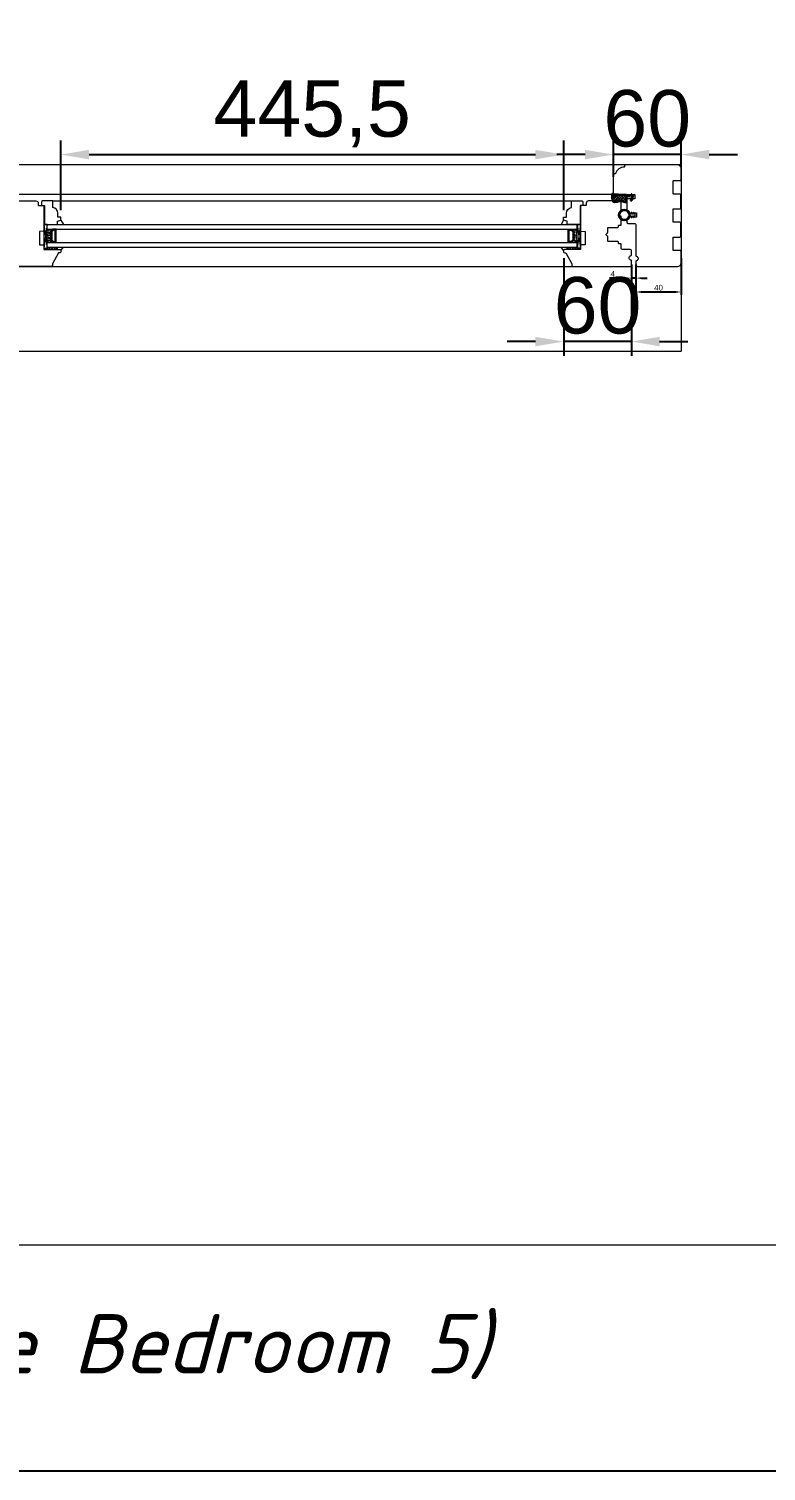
# Model space of a CAD drawing. Header units: millimetres. Extents: x 0 to 182016, y 11 to 3710.
# Drawn here: x 166895 to 167548, y 11 to 1288 of the extents above; entities that cross this region are included whole.
import ezdxf

# ---------------------------------------------------------------- set-up
doc = ezdxf.new("R2010")
doc.units = ezdxf.units.MM
for name, color, linetype, lineweight in [('Matmenys', 10, 'Continuous', 20), ('OTHER', 251, 'Continuous', 13), ('Stakta', 7, 'Continuous', 25), ('Testinės profilio linijos', 7, 'Continuous', 5)]:
    doc.layers.add(name, color=color, linetype=linetype, lineweight=lineweight)
doc.styles.add('ROMANS', font='stylu.ttf', dxfattribs={"oblique": 15})
doc.styles.get("Standard").update_dxf_attribs({"font": 'arial.ttf'})
doc.dimstyles.new('2', dxfattribs={"dimscale": 2, "dimtxt": 2.5, "dimasz": 2.5, "dimexe": 1.25, "dimexo": 0.625, "dimtad": 1, "dimtxsty": 'Standard', "dimcen": 2.5, "dimadec": 0, "dimazin": 0, "dimtfac": 1, "dimtmove": 0, "dimatfit": 3, "dimfxl": 1, "dimarcsym": 0})
doc.dimstyles.new('Padidinti matmenys', dxfattribs={"dimscale": 10, "dimtxt": 5, "dimasz": 2.5, "dimexe": 1.25, "dimexo": 0.625, "dimtad": 1, "dimdec": 1, "dimtxsty": 'Standard', "dimcen": 2.5, "dimadec": 0, "dimazin": 0, "dimtfac": 1, "dimtdec": 1, "dimtmove": 0, "dimatfit": 3, "dimfxl": 1, "dimarcsym": 0})

# ---------------------------------------------------------------- blocks, each defined once
blk = doc.blocks.new('*D1510')
at = {"layer": 'Defpoints', "color": 0, "transparency": 16777216}
for p in [(167473, 1086.4), (167433, 1080.9), (167433, 1055.2)]:
    blk.add_point(p, dxfattribs=at)
at = {"layer": 'Matmenys', "color": 0, "lineweight": -2, "transparency": 16777216}
for p, q in [((167433, 1079.7), (167433, 1052.7)), ((167473, 1085.2), (167473, 1052.7)), ((167468, 1055.2), (167438, 1055.2))]:
    blk.add_line(p, q, dxfattribs=at)
at = {"layer": 'Matmenys', "color": 0, "transparency": 16777216}
for points in [[(167438, 1056.1), (167438, 1054.4), (167433, 1055.2)], [(167468, 1056.1), (167468, 1054.4), (167473, 1055.2)]]:
    blk.add_solid(points, dxfattribs=at)
at = {"layer": 'Matmenys', "color": 0, "lineweight": 5, "transparency": 16777216, "insert": (167453, 1059), "char_height": 5, "attachment_point": 5}
blk.add_mtext('40', dxfattribs=at)
blk = doc.blocks.new('*D1511')
at = {"color": 0, "lineweight": -2, "transparency": 16777216}
for p, q in [((167413, 1157.2), (167413, 1189.4)), ((167473, 1165.7), (167473, 1189.4)), ((167388, 1176.9), (167363, 1176.9)), ((167473, 1176.9), (167413, 1176.9)), ((167498, 1176.9), (167523, 1176.9))]:
    blk.add_line(p, q, dxfattribs=at)
at = {"color": 0, "transparency": 16777216}
for points in [[(167388, 1181.1), (167388, 1172.7), (167413, 1176.9)], [(167498, 1181.1), (167498, 1172.7), (167473, 1176.9)]]:
    blk.add_solid(points, dxfattribs=at)
at = {"layer": 'Defpoints', "color": 0, "transparency": 16777216}
for p in [(167413, 1176.9), (167413, 1150.9), (167473, 1159.4)]:
    blk.add_point(p, dxfattribs=at)
at = {"color": 0, "lineweight": 5, "transparency": 16777216, "insert": (167443, 1208.7), "char_height": 50, "attachment_point": 5}
blk.add_mtext('60', dxfattribs=at)
blk = doc.blocks.new('*D1512')
at = {"color": 0, "lineweight": -2, "transparency": 16777216}
for p, q in [((167369, 1085.2), (167369, 998.8)), ((167429, 1074.9), (167429, 998.8)), ((167344, 1011.3), (167319, 1011.3)), ((167429, 1011.3), (167369, 1011.3)), ((167454, 1011.3), (167479, 1011.3))]:
    blk.add_line(p, q, dxfattribs=at)
at = {"color": 0, "transparency": 16777216}
for points in [[(167344, 1015.5), (167344, 1007.1), (167369, 1011.3)], [(167454, 1015.5), (167454, 1007.1), (167429, 1011.3)]]:
    blk.add_solid(points, dxfattribs=at)
at = {"layer": 'Defpoints', "color": 0, "transparency": 16777216}
for p in [(167369, 1091.4), (167429, 1081.2), (167369, 1011.3)]:
    blk.add_point(p, dxfattribs=at)
at = {"color": 0, "lineweight": 5, "transparency": 16777216, "insert": (167399, 1043.1), "char_height": 50, "attachment_point": 5}
blk.add_mtext('60', dxfattribs=at)
blk = doc.blocks.new('*D1513')
at = {"layer": 'Defpoints', "color": 0, "transparency": 16777216}
for p in [(167429, 1080.9), (167433, 1080.9), (167429, 1067.5)]:
    blk.add_point(p, dxfattribs=at)
at = {"layer": 'Matmenys', "color": 0, "lineweight": -2, "transparency": 16777216}
for p, q in [((167429, 1079.7), (167429, 1065)), ((167433, 1079.7), (167433, 1065)), ((167424, 1067.5), (167409.6, 1067.5)), ((167433, 1067.5), (167429, 1067.5)), ((167438, 1067.5), (167443, 1067.5))]:
    blk.add_line(p, q, dxfattribs=at)
at = {"layer": 'Matmenys', "color": 0, "transparency": 16777216}
for points in [[(167424, 1068.3), (167424, 1066.7), (167429, 1067.5)], [(167438, 1068.3), (167438, 1066.7), (167433, 1067.5)]]:
    blk.add_solid(points, dxfattribs=at)
at = {"layer": 'Matmenys', "color": 0, "lineweight": 5, "transparency": 16777216, "insert": (167412.5, 1071.3), "char_height": 5, "attachment_point": 5}
blk.add_mtext('4', dxfattribs=at)
blk = doc.blocks.new('*D1541')
at = {"color": 0, "lineweight": -2, "transparency": 16777216}
for p, q in [((166923.5, 1127.7), (166923.5, 1189.4)), ((167369, 1127.7), (167369, 1189.4)), ((166948.5, 1176.9), (167344, 1176.9))]:
    blk.add_line(p, q, dxfattribs=at)
at = {"color": 0, "transparency": 16777216}
for points in [[(166948.5, 1181.1), (166948.5, 1172.7), (166923.5, 1176.9)], [(167344, 1181.1), (167344, 1172.7), (167369, 1176.9)]]:
    blk.add_solid(points, dxfattribs=at)
at = {"layer": 'Defpoints', "color": 0, "transparency": 16777216}
for p in [(167369, 1176.9), (166923.5, 1121.4), (167369, 1121.4)]:
    blk.add_point(p, dxfattribs=at)
at = {"color": 0, "lineweight": 5, "transparency": 16777216, "insert": (167146.2, 1213.1), "char_height": 50, "attachment_point": 5}
blk.add_mtext('445,5', dxfattribs=at)

msp = doc.modelspace()

# ---------------------------------------------------------------- hatches: boundary and pattern name
at = {"lineweight": 0}
h = msp.add_hatch(dxfattribs=at)
h.set_pattern_fill('HEX', color=256, scale=0.25, angle=90, style=0)
h.set_pattern_definition([(90, (148564.1957, -11808.5064), (1.374815, -4e-16), [0.79375, -1.5875]), (330, (148564.1957, -11808.5064), (-0.6874075, -1.190624716), [0.79375, -1.5875]), (30, (148564.1957, -11807.7127), (0.6874075, -1.190624716), [0.79375, -1.5875])])
h.paths.add_polyline_path([(166911.4667479, 1098.9018433), (166916.4667479, 1098.9018433), (166914.4667479, 1100.9018433), (166914.4667479, 1108.9018433), (166916.4667479, 1110.9018433), (166911.4667479, 1110.9025523)])
h = msp.add_hatch(dxfattribs=at)
h.set_pattern_fill('JIS_WOOD', color=256, angle=90, style=0)
h.set_pattern_definition([(45, (148564.1957, -11808.50645), (0.5, -0.5), [])])
h.paths.add_polyline_path([(166914.4667479, 1108.9018433), (166914.4667479, 1100.9018433), (166916.4667479, 1098.9018433), (166919.4667479, 1098.9018433), (166919.4844813, 1110.9384258), (166916.4667479, 1110.9018433)])
h.paths.add_polyline_path([(166915.4667479, 1101.3160568), (166915.4667479, 1108.4876297), (166916.8809614, 1109.9018433), (166918.4667479, 1109.9018433), (166918.4667479, 1099.9018433), (166916.8809614, 1099.9018433)], flags=16)
h = msp.add_hatch(dxfattribs=at)
h.set_pattern_fill('JIS_WOOD', color=256, angle=90, style=0)
h.set_pattern_definition([(45, (148630.1929, -11808.50645), (0.5, -0.5), [])])
h.paths.add_polyline_path([(167377.963978, 1108.9018433), (167377.963978, 1100.9018433), (167375.963978, 1098.9018433), (167372.963978, 1098.9018433), (167372.9462445, 1110.9384258), (167375.963978, 1110.9018433)])
h.paths.add_polyline_path([(167376.963978, 1101.3160568), (167376.963978, 1108.4876297), (167375.5497644, 1109.9018433), (167373.963978, 1109.9018433), (167373.963978, 1099.9018433), (167375.5497644, 1099.9018433)], flags=16)
h = msp.add_hatch(dxfattribs=at)
h.set_pattern_fill('HEX', color=256, scale=0.25, angle=90, style=0)
h.set_pattern_definition([(90, (148630.1929, -11808.5064), (1.374815, -4e-16), [0.79375, -1.5875]), (330, (148630.1929, -11808.5064), (-0.6874075, -1.190624716), [0.79375, -1.5875]), (30, (148630.1929, -11807.7127), (0.6874075, -1.190624716), [0.79375, -1.5875])])
h.paths.add_polyline_path([(167380.963978, 1098.9018433), (167375.963978, 1098.9018433), (167377.963978, 1100.9018433), (167377.963978, 1108.9018433), (167375.963978, 1110.9018433), (167380.963978, 1110.9025523)])
at = {"lineweight": 0, "ltscale": 0.5}
h = msp.add_hatch(dxfattribs=at)
h.set_pattern_fill('ANSI37', color=256, scale=0.5, angle=90, style=0)
h.set_pattern_definition([(135, (166907.9667, 1092.9026), (-1.12253, -1.12253), []), (225, (166907.9667, 1092.9026), (1.12253, -1.12253), [])])
h.paths.add_polyline_path([(166920.4667479, 1094.9025523), (166911.4667479, 1094.9025523), (166911.4667479, 1092.9025523), (166920.4667479, 1092.9025523)])
h = msp.add_hatch(dxfattribs=at)
h.set_pattern_fill('ANSI37', color=256, scale=0.5, angle=90, style=0)
h.set_pattern_definition([(135, (166973.9639, 1092.9026), (-1.122532, -1.122532), []), (225, (166973.9639, 1092.9026), (1.122532, -1.122532), [])])
h.paths.add_polyline_path([(167371.963978, 1094.9025523), (167380.963978, 1094.9025523), (167380.963978, 1092.9025523), (167371.963978, 1092.9025523)])
at = {"layer": 'Matmenys'}
h = msp.add_hatch(dxfattribs=at)
h.set_pattern_fill('ANSI37', color=252, scale=0.5, angle=-93.5893456117, style=0)
h.set_pattern_definition([(311.4106544, (163847.9268, -271052.284), (1.190606082, 1.0500540025), []), (41.4106544, (163847.9268, -271052.284), (-1.0500540025, 1.190606082), [])])
edge = h.paths.add_edge_path()
edge.add_arc((167414.8781298, 1141.0222821), 0.1, 86.4106543883, 176.4106543883)
edge.add_line((167414.778326, 1141.0285426), (167414.6812428, 1139.4808569))
edge.add_arc((167414.4317332, 1139.4965081), 0.25, 176.4106543883, 356.4106543883, ccw=False)
edge.add_line((167414.1822236, 1139.5121594), (167414.3106092, 1141.5588643))
edge.add_arc((167414.4104131, 1141.5526038), 0.1, 86.410654381, 176.4106543883, ccw=False)
edge.add_line((167414.4166736, 1141.6524076), (167414.4214185, 1141.7280506))
edge.add_line((167414.4214185, 1141.7280506), (167412.4396176, 1141.852365))
edge.add_spline(control_points=[(167412.4396176, 1141.852365), (167412.3604591, 1141.8405627), (167412.2904675, 1141.8293871), (167412.2067167, 1141.8075932), (167412.1831523, 1141.7982074), (167412.1592693, 1141.7855125), (167412.1512097, 1141.7792633), (167412.1267219, 1141.7536744), (167412.107829, 1141.7244374), (167412.0741257, 1141.6201177), (167412.0610037, 1141.5471854), (167412.0413016, 1141.2942024), (167412.0517999, 1141.0803683), (167412.0711281, 1140.6378898), (167412.0756034, 1140.418561), (167412.0766796, 1139.9986701), (167412.0736476, 1139.7955839), (167412.0609372, 1139.2053766), (167412.0477607, 1138.8373265), (167412.0480224, 1138.0841451), (167412.0665188, 1137.7073952), (167412.1697051, 1137.1142907), (167412.2295991, 1136.8867198), (167412.3826348, 1136.4896186), (167412.4653842, 1136.3178309), (167412.6693843, 1135.9766632), (167412.7894991, 1135.8104605), (167413.0569442, 1135.5193008), (167413.2046179, 1135.3957208), (167413.4858024, 1135.236002), (167413.6210987, 1135.1884481), (167413.9223975, 1135.1288431), (167414.0859975, 1135.1181398), (167414.6705943, 1135.1318837), (167415.1345099, 1135.2266379), (167416.027006, 1135.3983802), (167416.4540863, 1135.4820748), (167417.5324349, 1135.6932611), (167418.1904855, 1135.8269952), (167419.1835874, 1135.9519212), (167419.4871885, 1135.982415), (167420.1092321, 1136.0067505), (167420.4251362, 1135.9992097), (167420.9743444, 1135.9143254), (167421.2104278, 1135.8529867), (167421.6110792, 1135.6805264), (167421.7697118, 1135.5856779), (167422.0683706, 1135.4014096), (167422.2098278, 1135.3115521), (167422.5116107, 1135.155469), (167422.6766634, 1135.0854988), (167423.0417851, 1134.9657676), (167423.2427352, 1134.9227651), (167423.5821518, 1134.8988664), (167423.7241373, 1134.9120722), (167423.919358, 1134.9721114), (167423.9846858, 1135.0088516), (167424.1114092, 1135.1174007), (167424.170587, 1135.1894669), (167424.3276646, 1135.4535545), (167424.4091642, 1135.6946628), (167424.5257815, 1136.2450737), (167424.562313, 1136.5532688), (167424.6155845, 1137.1494867), (167424.634807, 1137.4370376), (167424.6781664, 1137.9675275), (167424.7003026, 1138.215786), (167424.7365169, 1138.6205883), (167424.7506034, 1138.7779916), (167424.7787255, 1139.101924), (167424.7937615, 1139.2802412), (167424.8620465, 1139.5831083), (167424.8976816, 1139.7009303), (167424.9932783, 1139.9134091), (167425.0464252, 1140.0073238), (167425.165066, 1140.1525176), (167425.2206882, 1140.2075357), (167425.3444554, 1140.2966277), (167425.4080825, 1140.3295071), (167425.5269465, 1140.3776753), (167425.5840236, 1140.3945565), (167425.6846039, 1140.4205004), (167425.7289995, 1140.430218), (167425.7699958, 1140.4392539)], knot_values=[0, 0, 0, 0, 0.2245066002, 0.2245066002, 0.377043448, 0.377043448, 0.5295802957, 0.5295802957, 0.8082977366, 0.8082977366, 1.0870151774, 1.0870151774, 1.6244414062, 1.6244414062, 2.161867635, 2.161867635, 2.6992938638, 2.6992938638, 3.7741463214, 3.7741463214, 5.0334406395, 5.0334406395, 5.8656302806, 5.8656302806, 6.5060139406, 6.5060139406, 7.1463976006, 7.1463976006, 7.7996240151, 7.7996240151, 8.3563201169, 8.3563201169, 8.9130162187, 8.9130162187, 10.239934143, 10.239934143, 11.5668520673, 11.5668520673, 13.5970761059, 13.5970761059, 14.4582175179, 14.4582175179, 15.3193589298, 15.3193589298, 15.9856015553, 15.9856015553, 16.5061017172, 16.5061017172, 17.0266018791, 17.0266018791, 17.547102041, 17.547102041, 18.1672448488, 18.1672448488, 18.7176261004, 18.7176261004, 19.1465766047, 19.1465766047, 19.5755271091, 19.5755271091, 20.3898249977, 20.3898249977, 21.2041228863, 21.2041228863, 21.9655448497, 21.9655448497, 22.7269668131, 22.7269668131, 23.2229068178, 23.2229068178, 23.7188468224, 23.7188468224, 24.0184411081, 24.0184411081, 24.2549295987, 24.2549295987, 24.4119994701, 24.4119994701, 24.5501072405, 24.5501072405, 24.6882150108, 24.6882150108, 24.8099116426, 24.8099116426, 24.8099116426, 24.8099116426], degree=3, periodic=0)
edge.add_line((167425.7699958, 1140.4392539), (167414.8843903, 1141.122086))

# ---------------------------------------------------------------- linework, layer by layer
at = {"lineweight": 5}
for p, q in [((167472.9639783, 1167.9025523), (167469.9639783, 1167.9025523)), ((167472.9639783, 1167.9025523), (167472.9639783, 1002.9025523)), ((165017.9750571, 1002.9025523), (167472.9639783, 1002.9025523))]:
    msp.add_line(p, q, dxfattribs=at)
at = {"color": 1}
for p, q in [((167412.3953774, 1142.1490851), (167427.7201928, 1141.1877904)), ((167412.4396176, 1141.852365), (167427.6745623, 1140.8967077)), ((167425.8345686, 1140.1462858), (167427.5950199, 1140.0358562))]:
    msp.add_line(p, q, dxfattribs=at)
for p, q in [((167414.3106092, 1141.5588643), (167414.1822236, 1139.5121594)), ((167414.4166736, 1141.6524076), (167414.4214185, 1141.7280506)), ((167429.6749375, 1140.6952876), (167414.4166736, 1141.6524076)), ((167414.778326, 1141.0285426), (167414.6812428, 1139.4808569)), ((167429.7181554, 1140.1915939), (167414.8843903, 1141.122086)), ((167428.9932845, 1139.2534581), (167428.2648193, 1136.0334516)), ((167429.3718649, 1141.7161322), (167428.6242242, 1141.7630302)), ((167428.6242242, 1141.7630302), (167429.6749375, 1140.6952876)), ((167429.4809605, 1139.1431307), (167428.9932845, 1139.2534581)), ((167430.2236178, 1140.1598872), (167429.2401713, 1135.8127968)), ((167429.3718649, 1141.7161322), (167430.4022062, 1140.6496675)), ((167429.7181554, 1140.1915939), (167429.4809605, 1139.1431307)), ((167430.3709037, 1140.1506483), (167430.2236178, 1140.1598872)), ((167430.4022062, 1140.6496675), (167430.3709037, 1140.1506483)), ((167429.2401713, 1135.8127968), (167428.2648193, 1136.0334516))]:
    msp.add_line(p, q)
at = {"lineweight": 9}
for p, q in [((166916.4667479, 1135.9025523), (167375.963978, 1135.9025523)), ((166911.466833, 1114.9025523), (167380.9638929, 1114.9025523)), ((166911.466833, 1110.9025523), (167380.9638929, 1110.9025523)), ((166911.466833, 1098.9025523), (167380.9638929, 1098.9025523)), ((166911.466833, 1094.9025523), (167380.9638929, 1094.9025523))]:
    msp.add_line(p, q, dxfattribs=at)
at = {"lineweight": 0}
for p, q in [((166911.4667479, 1114.9018433), (166908.4667479, 1093.9018433)), ((166908.4667479, 1114.9018433), (166911.4667479, 1093.9018433)), ((166923.4667479, 1118.9025523), (166925.753413, 1114.9025523)), ((167368.963978, 1118.9025523), (167366.6773129, 1114.9025523)), ((167380.963978, 1114.9018433), (167383.963978, 1093.9018433)), ((167383.963978, 1114.9018433), (167380.963978, 1093.9018433)), ((166920.4667479, 1092.9025523), (166920.4667479, 1094.9025523)), ((166923.4667479, 1091.9025523), (166925.753413, 1094.9025523)), ((167368.963978, 1091.9025523), (167366.6773129, 1094.9025523)), ((167371.963978, 1092.9025523), (167371.963978, 1094.9025523)), ((167380.963978, 1092.9025523), (167380.963978, 1095.9025523)), ((168785.2001476, 210.9357406), (165084.7398632, 210.9357406))]:
    msp.add_line(p, q, dxfattribs=at)
msp.add_lwpolyline([(168785.2001476, 3710.4502728), (168785.2001476, 10.9108603), (163285.8848047, 10.9108603), (163285.8848047, 3710.4502728)], close=True)
for points in [[(166916.4667479, 1129.9025523), (166916.4667479, 1135.9025523), (166907.4667479, 1135.9025523, 0.4142135624), (166906.4667479, 1134.9025523), (166906.4667479, 1131.9025523), (166908.9667479, 1131.9025523), (166908.9667479, 1114.9025523), (166920.4667479, 1114.9025523), (166920.4667479, 1117.9025523), (166923.4667479, 1118.9025523), (166923.4667479, 1121.4025523), (166920.9667479, 1121.4025523), (166920.9667479, 1124.9276151, 0.3851703882), (166916.4667479, 1129.9025523)], [(167375.963978, 1129.9025523), (167375.963978, 1135.9025523), (167384.963978, 1135.9025523, -0.4142135624), (167385.963978, 1134.9025523), (167385.963978, 1131.9025523), (167383.463978, 1131.9025523), (167383.463978, 1114.9025523), (167371.963978, 1114.9025523), (167371.963978, 1117.9025523), (167368.963978, 1118.9025523), (167368.963978, 1121.4025523), (167371.463978, 1121.4025523), (167371.463978, 1124.9276151, -0.3851703882), (167375.963978, 1129.9025523)]]:
    msp.add_lwpolyline(points, format="xyb", dxfattribs=at)
for points in [[(166908.4667479, 1114.9018433), (166908.4667479, 1093.9018433), (166911.4667479, 1093.9018433), (166911.4667479, 1114.9018433)], [(167383.963978, 1114.9018433), (167383.963978, 1093.9018433), (167380.963978, 1093.9018433), (167380.963978, 1114.9018433)], [(166914.4667479, 1108.9018433), (166914.4667479, 1100.9018433), (166916.4667479, 1098.9018433), (166919.4667479, 1098.9018433), (166919.4667479, 1110.9018433), (166916.4667479, 1110.9018433)], [(166915.4667479, 1108.4876297), (166915.4667479, 1101.3160568), (166916.8809614, 1099.9018433), (166918.4667479, 1099.9018433), (166918.4667479, 1109.9018433), (166916.8809614, 1109.9018433)], [(167377.963978, 1108.9018433), (167377.963978, 1100.9018433), (167375.963978, 1098.9018433), (167372.963978, 1098.9018433), (167372.963978, 1110.9018433), (167375.963978, 1110.9018433)], [(167376.963978, 1108.4876297), (167376.963978, 1101.3160568), (167375.5497644, 1099.9018433), (167373.963978, 1099.9018433), (167373.963978, 1109.9018433), (167375.5497644, 1109.9018433)]]:
    msp.add_lwpolyline(points, close=True, dxfattribs=at)
at = {"color": 18, "linetype": 'ByBlock', "true_color": 0x000000}
for radius in [4.85, 4.25]:
    msp.add_circle((167422.6369675, 1123.4014868), radius, dxfattribs=at)
for centre, radius, start, end in [((167414.4317332, 1139.4965081), 0.25, 176.4106543908, 356.4106543908), ((167414.4104131, 1141.5526038), 0.1, 86.4106543875, 176.4106543908), ((167414.8781298, 1141.0222821), 0.1, 86.4106543875, 176.4106543908)]:
    msp.add_arc(centre, radius, start, end)
at = {"color": 1}
msp.add_spline([(167412.3953774, 1142.1490851), (167412.033877, 1142.0585883), (167411.7643361, 1140.7847298), (167412.2527255, 1136.0923569), (167413.2959232, 1135.0023506), (167415.4593951, 1134.9837342), (167417.1574349, 1135.3141081), (167419.3228758, 1135.6610244), (167421.3595975, 1135.4615957), (167422.1878422, 1134.9854267), (167424.0423824, 1134.7051633), (167424.9348283, 1137.4173419), (167425.0619958, 1138.8962175), (167425.1799672, 1139.5834854), (167425.4821728, 1140.0253707), (167425.8345686, 1140.1462858)], degree=3, dxfattribs=at)
msp.add_open_spline([(167412.4396176, 1141.852365), (167412.3604591, 1141.8405627), (167412.2904675, 1141.8293871), (167412.2067167, 1141.8075932), (167412.1831523, 1141.7982074), (167412.1592693, 1141.7855125), (167412.1512097, 1141.7792633), (167412.1267219, 1141.7536744), (167412.107829, 1141.7244374), (167412.0741257, 1141.6201177), (167412.0610037, 1141.5471854), (167412.0413016, 1141.2942024), (167412.0517999, 1141.0803683), (167412.0711281, 1140.6378898), (167412.0756034, 1140.418561), (167412.0766796, 1139.9986701), (167412.0736476, 1139.7955839), (167412.0609372, 1139.2053766), (167412.0477607, 1138.8373265), (167412.0480224, 1138.0841451), (167412.0665188, 1137.7073952), (167412.1697051, 1137.1142907), (167412.2295991, 1136.8867198), (167412.3826348, 1136.4896186), (167412.4653842, 1136.3178309), (167412.6693843, 1135.9766632), (167412.7894991, 1135.8104605), (167413.0569442, 1135.5193008), (167413.2046179, 1135.3957208), (167413.4858024, 1135.236002), (167413.6210987, 1135.1884481), (167413.9223975, 1135.1288431), (167414.0859975, 1135.1181398), (167414.6705943, 1135.1318837), (167415.1345099, 1135.2266379), (167416.027006, 1135.3983802), (167416.4540863, 1135.4820748), (167417.5324349, 1135.6932611), (167418.1904855, 1135.8269952), (167419.1835874, 1135.9519212), (167419.4871885, 1135.982415), (167420.1092321, 1136.0067505), (167420.4251362, 1135.9992097), (167420.9743444, 1135.9143254), (167421.2104278, 1135.8529867), (167421.6110792, 1135.6805264), (167421.7697118, 1135.5856779), (167422.0683706, 1135.4014096), (167422.2098278, 1135.3115521), (167422.5116107, 1135.155469), (167422.6766634, 1135.0854988), (167423.0417851, 1134.9657676), (167423.2427352, 1134.9227651), (167423.5821518, 1134.8988664), (167423.7241373, 1134.9120722), (167423.919358, 1134.9721114), (167423.9846858, 1135.0088516), (167424.1114092, 1135.1174007), (167424.170587, 1135.1894669), (167424.3276646, 1135.4535545), (167424.4091642, 1135.6946628), (167424.5257815, 1136.2450737), (167424.562313, 1136.5532688), (167424.6155845, 1137.1494867), (167424.634807, 1137.4370376), (167424.6781664, 1137.9675275), (167424.7003026, 1138.215786), (167424.7365169, 1138.6205883), (167424.7506034, 1138.7779916), (167424.7787255, 1139.101924), (167424.7937615, 1139.2802412), (167424.8620465, 1139.5831083), (167424.8976816, 1139.7009303), (167424.9932783, 1139.9134091), (167425.0464252, 1140.0073238), (167425.165066, 1140.1525176), (167425.2206882, 1140.2075357), (167425.3444554, 1140.2966277), (167425.4080825, 1140.3295071), (167425.5269465, 1140.3776753), (167425.5840236, 1140.3945565), (167425.6846039, 1140.4205004), (167425.7289995, 1140.430218), (167425.7699958, 1140.4392539)], degree=3, knots=[0, 0, 0, 0, 0.2245066002, 0.2245066002, 0.377043448, 0.377043448, 0.5295802957, 0.5295802957, 0.8082977366, 0.8082977366, 1.0870151774, 1.0870151774, 1.6244414062, 1.6244414062, 2.161867635, 2.161867635, 2.6992938638, 2.6992938638, 3.7741463214, 3.7741463214, 5.0334406395, 5.0334406395, 5.8656302806, 5.8656302806, 6.5060139406, 6.5060139406, 7.1463976006, 7.1463976006, 7.7996240151, 7.7996240151, 8.3563201169, 8.3563201169, 8.9130162187, 8.9130162187, 10.239934143, 10.239934143, 11.5668520673, 11.5668520673, 13.5970761059, 13.5970761059, 14.4582175179, 14.4582175179, 15.3193589298, 15.3193589298, 15.9856015553, 15.9856015553, 16.5061017172, 16.5061017172, 17.0266018791, 17.0266018791, 17.547102041, 17.547102041, 18.1672448488, 18.1672448488, 18.7176261004, 18.7176261004, 19.1465766047, 19.1465766047, 19.5755271091, 19.5755271091, 20.3898249977, 20.3898249977, 21.2041228863, 21.2041228863, 21.9655448497, 21.9655448497, 22.7269668131, 22.7269668131, 23.2229068178, 23.2229068178, 23.7188468224, 23.7188468224, 24.0184411081, 24.0184411081, 24.2549295987, 24.2549295987, 24.4119994701, 24.4119994701, 24.5501072405, 24.5501072405, 24.6882150108, 24.6882150108, 24.8099116426, 24.8099116426, 24.8099116426, 24.8099116426], dxfattribs=at)
at = {"layer": 'OTHER'}
msp.add_lwpolyline([(167427.4401773, 1122.7914606), (167428.8560861, 1122.7914606), (167428.8560861, 1121.1461792), (167429.3817683, 1121.1461792), (167430.1251093, 1122.7914606), (167430.9177289, 1122.7914606), (167430.9177289, 1121.1461792), (167431.1366197, 1121.1461792), (167432.639501, 1123.4014868), (167431.1366197, 1125.6567943), (167430.9177289, 1125.6567943), (167430.9177289, 1124.0115129), (167430.1251093, 1124.0115129), (167429.3817683, 1125.6567943), (167428.8560861, 1125.6567943), (167428.8560861, 1124.0115129), (167427.4401773, 1124.0115129)], dxfattribs=at)
at = {"layer": 'Stakta', "color": 18, "lineweight": 5, "true_color": 0x000000}
for points in [[(167424.963978, 1128.2058938, 0.2720281141), (167425.2205915, 1127.7691296, -0.164173551), (167427.3693027, 1125.4014868), (167433.463978, 1125.4014868), (167433.463978, 1121.4014868), (167427.3693027, 1121.4014868, -0.164173551), (167425.2205915, 1119.033844, 0.2720281141), (167424.963978, 1118.5970797), (167424.963978, 1116.9636785, 0.4116598905), (167425.9552514, 1115.9637165), (167431.9727045, 1115.911203, -0.4116598905), (167432.963978, 1114.9112411), (167432.963978, 1087.3520421, 0.3563939587), (167433.363978, 1086.8621441, -0.8164965809), (167433.363978, 1082.9429605, 0.3563939587), (167432.963978, 1082.4530626), (167432.963978, 1079.4025523, 0.4142135624), (167434.463978, 1077.9025523), (167469.9639783, 1077.9025523, 0.4142135624), (167472.9639783, 1080.9025523), (167472.9639783, 1090.9025523, 0.4142135624), (167471.9639783, 1091.9025523), (167466.4639783, 1091.9025523, -0.4142135624), (167465.9639783, 1092.4025523), (167465.9639783, 1103.4025523, -0.4142135624), (167466.4639783, 1103.9025523), (167471.7639783, 1103.9025523, 0.4142135624), (167472.7639783, 1104.9025523), (167472.7639783, 1115.9025523, 0.4142135624), (167471.7639783, 1116.9025523), (167466.4639783, 1116.9025523, -0.4142135624), (167465.9639783, 1117.4025523), (167465.9639783, 1128.4025523, -0.4142135624), (167466.4639783, 1128.9025523), (167471.7639783, 1128.9025523, 0.4142135624), (167472.7639783, 1129.9025523), (167472.7639783, 1140.9025523, 0.4142135624), (167471.7639783, 1141.9025523), (167466.4639783, 1141.9025523, -0.4142135624), (167465.9639783, 1142.4025523), (167465.9639783, 1153.4025523, -0.4142135624), (167466.4639783, 1153.9025523), (167471.9639783, 1153.9025523, 0.4142135624), (167472.9639783, 1154.9025523), (167472.9639783, 1164.9025523, 0.4142135624), (167469.9639783, 1167.9025523), (167423.963978, 1167.9025523, 0.4142135624), (167422.963978, 1166.9025523), (167422.963978, 1166.1932256, -0.4001549105), (167422.6784434, 1165.8935746, 0.3090857966), (167415.0291327, 1160.1052913, -0.3199404334), (167414.7473096, 1159.9006615), (167413.9552514, 1159.8937493, 0.4116598905), (167412.963978, 1158.8937874), (167412.963978, 1142.9985859, 0.4116598905), (167413.9552514, 1141.998624), (167423.9727045, 1141.911203, -0.2023892741), (167424.6865351, 1141.6025523), (167431.963978, 1141.6025523), (167431.963978, 1137.6025523), (167424.963978, 1137.6025523)], [(167417.463978, 1098.2922589), (167417.463978, 1099.3453806, 0.4091108014), (167416.9727042, 1099.8453044), (167408.2587422, 1099.9974072, -0.4091108014), (167407.963978, 1100.2973615), (167407.963978, 1104.3211815, 0.1989123674), (167407.8175314, 1104.6747348), (167406.5518459, 1105.9404203, -0.4142135624), (167406.5518459, 1106.3646843), (167407.8175314, 1107.6303698, 0.1989123674), (167407.963978, 1107.9839232), (167407.963978, 1112.0077431, -0.4091108014), (167408.2587422, 1112.3076974), (167416.9727042, 1112.4598002, 0.4091108014), (167417.463978, 1112.9597241), (167417.463978, 1114.0128457, -0.4040262259), (167417.7535081, 1114.3126629), (167419.4814277, 1114.3730032, 0.4040262258), (167419.963978, 1114.8726986), (167419.963978, 1121.9530626, 0.3563939587), (167419.563978, 1122.4429605, -0.8164965809), (167419.563978, 1126.3621441, 0.3563939587), (167419.963978, 1126.8520421), (167419.963978, 1134.9025523, 0.4142135624), (167418.963978, 1135.9025523), (167390.963978, 1135.9025523, 0.4142135624), (167388.963978, 1133.9025523), (167388.963978, 1132.1999457, -0.4116598905), (167388.6665959, 1131.8999571), (167384.4596147, 1131.8632433, 0.4116598905), (167383.963978, 1131.3632624), (167383.963978, 1109.4331154, 0.4116598905), (167384.4596147, 1108.9331344), (167387.6665959, 1108.9051475, -0.4116598905), (167387.963978, 1108.6051589), (167387.963978, 1097.1999457, -0.4116598905), (167387.6665959, 1096.8999571), (167384.4596147, 1096.8719702, 0.4116598905), (167383.963978, 1096.3719892), (167383.963978, 1092.9025523), (167369.963978, 1092.9025523, 0.4142135624), (167368.963978, 1091.9025523), (167368.963978, 1090.9113173, 0.4116598905), (167369.9552514, 1089.9113553), (167370.963978, 1089.9025523), (167376.2225461, 1080.0126241, -0.1227845609), (167376.2810723, 1079.7778883), (167376.2810723, 1078.9025523, 0.4142135624), (167377.2810723, 1077.9025523), (167427.963978, 1077.9025523, 0.4142135624), (167428.963978, 1078.9025523), (167428.963978, 1082.9530626, 0.3563939587), (167428.563978, 1083.4429605, -0.8164965809), (167428.563978, 1087.3621441, 0.3563939587), (167428.963978, 1087.8520421), (167428.963978, 1091.8326993, 0.4116598905), (167427.9727045, 1092.8326612), (167420.9552514, 1092.8939016, -0.4116598905), (167419.963978, 1093.8938635), (167419.963978, 1097.4323889, 0.4040361542), (167419.4814277, 1097.9321014), (167417.7535081, 1097.9924417, -0.4040262258)]]:
    msp.add_lwpolyline(points, format="xyb", close=True, dxfattribs=at)
msp.add_lwpolyline([(166875.8071644, 1135.9025523), (166901.4667479, 1135.9025523, -0.4142135624), (166903.4667479, 1133.9025523), (166903.4667479, 1132.1999457, 0.4116598905), (166903.7641299, 1131.8999571), (166907.9711111, 1131.8632433, -0.4116598905), (166908.4667479, 1131.3632624), (166908.4667479, 1109.4331154, -0.4116598905), (166907.9711111, 1108.9331344), (166904.7641299, 1108.9051475, 0.4116598905), (166904.4667479, 1108.6051589), (166904.4667479, 1097.1999457, 0.4116598905), (166904.7641299, 1096.8999571), (166907.9711111, 1096.8719702, -0.4116598905), (166908.4667479, 1096.3719892), (166908.4667479, 1092.9025523), (166922.4667479, 1092.9025523, -0.4142135624), (166923.4667479, 1091.9025523), (166923.4667479, 1090.9113173, -0.4116598905), (166922.4754744, 1089.9113553), (166921.4667479, 1089.9025523), (166916.2081798, 1080.0126241, 0.1227845609), (166916.1496536, 1079.7778883), (166916.1496536, 1078.9025523, -0.4142135624), (166915.1496536, 1077.9025523), (166864.4667479, 1077.9025523, -0.4142135624)], format="xyb", dxfattribs=at)
at = {"layer": 'Testinės profilio linijos', "lineweight": 5}
for p, q in [((167423.9639472, 1167.9025523), (165066.4750575, 1167.9025523)), ((166868.3352105, 1141.9025523), (167424.0955154, 1141.9025523)), ((165113.657943, 1077.9025523), (167377.2810723, 1077.9025523))]:
    msp.add_line(p, q, dxfattribs=at)

# ---------------------------------------------------------------- texts
at = {"color": 0, "lineweight": 0, "insert": (166473.1754717, 150.0321815), "char_height": 52.538446824, "width": 1707.405476263, "attachment_point": 1, "style": 'ROMANS'}
msp.add_mtext('{\\fISOCPEUR|b0|i0|c186|p34;\\C256;(W26 2F Side Bedroom 5) }', dxfattribs=at)

# ---------------------------------------------------------------- dimensions: what is measured, and where the dimension line sits
at = {"color": 1, "lineweight": 5}
dim = msp.add_linear_dim(base=(167368.963978, 1176.8953295), p1=(166923.4667479, 1121.4025523), p2=(167368.963978, 1121.4025523), dimstyle='Padidinti matmenys', dxfattribs=at)
dim.commit()
dim.dimension.update_dxf_attribs({"geometry": '*D1541', "text_midpoint": (167146.2153629, 1213.0907592)})
for base, p1, p2, picture, middle in [((167412.963978, 1176.8953295), (167472.963978, 1159.4025523), (167412.963978, 1150.9025523), '*D1511', (167442.963978, 1176.8953295)), ((167368.963978, 1011.2928195), (167428.963978, 1081.1525523), (167368.963978, 1091.4025523), '*D1512', (167398.963978, 1011.2928195))]:
    dim = msp.add_linear_dim(base=base, p1=p1, p2=p2, dimstyle='Padidinti matmenys', dxfattribs=at)
    dim.commit()
    dim.dimension.update_dxf_attribs({"geometry": picture, "text_midpoint": middle, "dimtype": 160})
at = {"layer": 'Matmenys', "lineweight": 5}
for base, p1, p2, picture, middle in [((167432.963978, 1055.2196701), (167472.963978, 1086.4025523), (167432.963978, 1080.9025523), '*D1510', (167452.963978, 1055.2196701)), ((167428.963978, 1067.5100403), (167432.963978, 1080.9025523), (167428.963978, 1080.9025523), '*D1513', (167412.5431048, 1067.5100403))]:
    dim = msp.add_linear_dim(base=base, p1=p1, p2=p2, dimstyle='2', override={"dimtmove": 0}, dxfattribs=at)
    dim.commit()
    dim.dimension.update_dxf_attribs({"geometry": picture, "text_midpoint": middle, "dimtype": 160})

doc.saveas('drawing.dxf')
